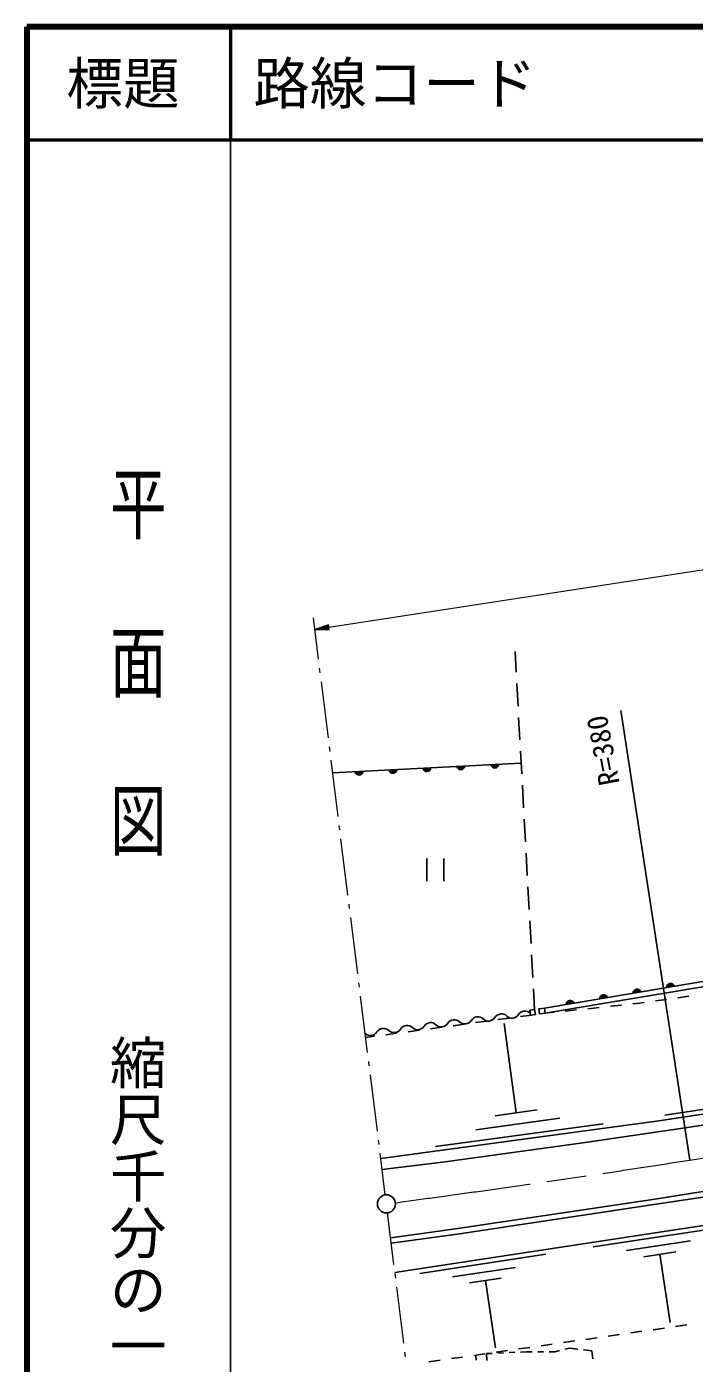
# Model space of a CAD drawing. Units: millimetres, scale not verified. Extents: x 40000 to 680000, y 20000 to 380000.
# Drawn here: x 40000 to 98938, y 261957 to 380000 of the extents above; entities that cross this region are included whole.
import ezdxf
from ezdxf.enums import TextEntityAlignment as Align

# ---------------------------------------------------------------- set-up
doc = ezdxf.new("R2010")
doc.units = ezdxf.units.MM
doc.header["$LTSCALE"] = 1000
doc.linetypes.add('CHAIN', pattern=[18.5, 12, -1.5, 3.5, -1.5])
for name, color, linetype, lineweight in [('M-BGD', 7, 'Continuous', 25), ('M-BGD-HTXT', 7, 'Continuous', 13), ('M-BMK', 2, 'CHAIN', 13), ('M-BMK-OTRS', 5, 'Continuous', 25), ('M-BMK-SRVR', 3, 'Continuous', 25), ('M-STR-HTXT', 7, 'Continuous', 13), ('M-TTL', 2, 'Continuous', 140), ('M-TTL-BAND', 7, 'Continuous', 25), ('M-TTL-LINE', 7, 'Continuous', 50)]:
    doc.layers.add(name, color=color, linetype=linetype, lineweight=lineweight)
doc.layers.add('M-TTL-TXT', color=7, linetype='Continuous')
doc.styles.add('@ＭＳ ゴシック', font='')
doc.styles.add('ＭＳ ゴシック', font='')
doc.styles.get('@ＭＳ ゴシック').set_extended_font_data('@MS Gothic')
doc.styles.get('ＭＳ ゴシック').set_extended_font_data('MS Gothic')

msp = doc.modelspace()

# ---------------------------------------------------------------- linework, layer by layer
at = {"layer": 'M-BGD'}
for p, q in [((83214, 322996), (83114, 324822)), ((83378, 320001), (83269, 321998)), ((83542, 317005), (83433, 319002)), ((83706, 314010), (83597, 316007)), ((67016, 314092), (83655, 314949)), ((83870, 311014), (83761, 313011)), ((84034, 308019), (83924, 310016)), ((84198, 305023), (84088, 307020)), ((75315, 306540), (75315, 304540)), ((76815, 306540), (76815, 304540)), ((84362, 302028), (84252, 304025)), ((84525, 299032), (84416, 301029)), ((128689, 300551), (85700, 293324)), ((128733, 300093), (85762, 292869)), ((84689, 296037), (84580, 298034)), ((84844, 293212), (84744, 295038)), ((96492, 294100), (95502, 293955)), ((98471, 294389), (97481, 294244)), ((85951, 292894), (85565, 292842)), ((86559, 292958), (85951, 292894)), ((88548, 293168), (87553, 293063)), ((90537, 293377), (89542, 293272)), ((92526, 293586), (91531, 293482)), ((94132, 293756), (93520, 293691)), ((94513, 293811), (94132, 293756)), ((76646, 291641), (75655, 291507)), ((78628, 291908), (77637, 291774)), ((80610, 292175), (79619, 292041)), ((82592, 292442), (81601, 292308)), ((83216, 284077), (82141, 291977)), ((84574, 292709), (83583, 292575)), ((70700, 290840), (69926, 290735)), ((72682, 291107), (71691, 290973)), ((74664, 291374), (73673, 291240)), ((110667, 286043), (96335, 283861)), ((87054, 283594), (79648, 282586)), ((85068, 284329), (81365, 283825)), ((90892, 283110), (76079, 281094)), ((89997, 272232), (101327, 273963)), ((92945, 271910), (98610, 272775)), ((74707, 269897), (85829, 271596)), ((94477, 271371), (97309, 271803)), ((95893, 271587), (96816, 265544)), ((77601, 269580), (83162, 270430)), ((79104, 269051), (81885, 269476)), ((80495, 269263), (81401, 263331)), ((91349, 264355), (92339, 264498)), ((93329, 264640), (94319, 264782)), ((95309, 264924), (96299, 265066)), ((97288, 265208), (97696, 265267)), ((97696, 265267), (98277, 265357)), ((83430, 263219), (84420, 263361)), ((85410, 263503), (86400, 263645)), ((87390, 263787), (88380, 263929)), ((87917, 263296), (87512, 263196)), ((88655, 263203), (87917, 263296)), ((89370, 264071), (90359, 264213)), ((75512, 262082), (76501, 262224)), ((77491, 262366), (78481, 262508)), ((79471, 262650), (80461, 262792)), ((79690, 262242), (79648, 262676)), ((81100, 262834), (80580, 262809)), ((80580, 262809), (80636, 262203)), ((81451, 262934), (82441, 263077)), ((82099, 262881), (81600, 262857)), ((83098, 262928), (82599, 262905)), ((84118, 262976), (83597, 262952)), ((84619, 262976), (84118, 262976)), ((85619, 262976), (85119, 262976)), ((86621, 262976), (86119, 262976)), ((87026, 263076), (86621, 262976)), ((89888, 263047), (89151, 263140)), ((89968, 262345), (89888, 263047))]:
    msp.add_line(p, q, dxfattribs=at)
for points in [[(72191, 272556), (78204, 273398), (95588, 276009), (108565, 277959), (114842, 278877), (132298, 281521), (143568, 283190), (152703, 284556), (155669, 285029), (197252, 291252), (218808, 294519), (224896, 295411), (274867, 302989), (278592, 303617), (283003, 304289), (289475, 304953), (298708, 305337), (304053, 305354), (307289, 305266), (315661, 304635), (319656, 304245), (324015, 303619), (326150, 303299)], [(221258, 292826), (143701, 280803), (99170, 274038), (72514, 269967)], [(71260, 280035), (95819, 283377), (122523, 287443), (131330, 288748)]]:
    msp.add_lwpolyline(points, dxfattribs=at)
for points in [[(84486, 292697), (84906, 292754), (84844, 293212), (84424, 293156)], [(85762, 292869), (85285, 292805), (85224, 293260), (85700, 293324)]]:
    msp.add_lwpolyline(points, close=True, dxfattribs=at)
for centre, radius, start, end in [((69341, 314266), 354, 191.74498, 354.15016), ((69341, 314266), 283, 193.96902, 351.92612), ((69341, 314266), 212, 197.71534, 348.17979), ((69341, 314266), 142, 205.42707, 340.46806), ((69341, 314266), 100, 215.74473, 330.1504), ((72337, 314420), 354, 191.74498, 354.15016), ((72337, 314420), 283, 193.96902, 351.92612), ((72337, 314420), 212, 197.71534, 348.17979), ((72337, 314420), 142, 205.42707, 340.46806), ((72337, 314420), 100, 215.74473, 330.1504), ((75333, 314574), 354, 191.74498, 354.15016), ((75333, 314574), 283, 193.96902, 351.92612), ((75333, 314574), 212, 197.71534, 348.17979), ((75333, 314574), 142, 205.42707, 340.46806), ((75333, 314574), 100, 215.74473, 330.1504), ((78329, 314729), 354, 191.74498, 354.15016), ((78329, 314729), 283, 193.96902, 351.92612), ((78329, 314729), 212, 197.71534, 348.17979), ((78329, 314729), 142, 205.42707, 340.46806), ((78329, 314729), 100, 215.74473, 330.1504), ((81325, 314883), 354, 191.74498, 354.15016), ((81325, 314883), 283, 193.96902, 351.92612), ((81325, 314883), 212, 197.71534, 348.17979), ((81325, 314883), 142, 205.42707, 340.46806), ((81325, 314883), 100, 215.74473, 330.1504), ((96849, 295143), 354, 18.34041, 180.74559), ((96849, 295143), 283, 20.56445, 178.52155), ((96849, 295143), 212, 24.31078, 174.77522), ((96849, 295143), 142, 32.02251, 167.06349), ((96849, 295143), 100, 42.34017, 156.74583), ((87974, 293651), 354, 18.34041, 180.74559), ((87974, 293651), 283, 20.56445, 178.52155), ((90932, 294148), 354, 18.34041, 180.74559), ((90932, 294148), 283, 20.56445, 178.52155), ((90932, 294148), 212, 24.31078, 174.77522), ((90932, 294148), 142, 32.02251, 167.06349), ((90932, 294148), 100, 42.34017, 156.74583), ((93891, 294646), 354, 18.34041, 180.74559), ((93891, 294646), 283, 20.56445, 178.52155), ((93891, 294646), 212, 24.31078, 174.77522), ((93891, 294646), 142, 32.02251, 167.06349), ((93891, 294646), 100, 42.34017, 156.74583), ((81909, 292140), 675, 46.04691, 147.97143), ((82847, 293112), 675, 226.04691, 327.97143), ((83992, 292396), 675, 46.04691, 147.97143), ((87974, 293651), 212, 24.31078, 174.77522), ((87974, 293651), 142, 32.02251, 167.06349), ((87974, 293651), 100, 42.34017, 156.74583), ((73579, 291115), 675, 46.04691, 147.97143), ((74516, 292088), 675, 226.04691, 327.97143), ((75661, 291371), 675, 46.04691, 147.97143), ((76599, 292344), 675, 226.04691, 327.97143), ((77744, 291628), 675, 46.04691, 147.97143), ((78682, 292600), 675, 226.04691, 327.97143), ((79827, 291884), 675, 46.04691, 147.97143), ((80764, 292856), 675, 226.04691, 327.97143), ((70351, 291576), 675, 226.04691, 327.97143), ((71496, 290859), 675, 46.04691, 147.97143), ((72434, 291832), 675, 226.04691, 327.97143)]:
    msp.add_arc(centre, radius, start, end, dxfattribs=at)
at = {"layer": 'M-BGD-HTXT'}
for p, q in [((65764, 324141), (65310, 327789)), ((65913, 322950), (65863, 323347)), ((66630, 317194), (66012, 322156)), ((66778, 316003), (66729, 316400)), ((67495, 310248), (66877, 315210)), ((67644, 309057), (67594, 309454)), ((68361, 303302), (67742, 308263)), ((68509, 302111), (68460, 302508)), ((69226, 296355), (68608, 301317)), ((69375, 295165), (69325, 295562)), ((70092, 289409), (69473, 294371)), ((70240, 288218), (70191, 288615)), ((70957, 282463), (70339, 287424)), ((71105, 281272), (71056, 281669)), ((71659, 276830), (71204, 280478)), ((72426, 270674), (71857, 275242)), ((72574, 269483), (72525, 269880)), ((73291, 263728), (72673, 268689)), ((73440, 262537), (73390, 262934))]:
    msp.add_line(p, q, dxfattribs=at)
at = {"layer": 'M-BMK'}
msp.add_line((98543, 279898), (170387, 291121), dxfattribs=at)
msp.add_arc((-87447, 1474893), 1209382, 277.60238, 278.84661, dxfattribs=at)
at = {"layer": 'M-BMK-OTRS'}
msp.add_line((98122, 282746), (131898, 287815), dxfattribs=at)
for points in [[(71381, 279058), (76944, 279741), (89089, 281414), (98122, 282746)], [(72133, 273025), (78067, 273846), (95451, 276456), (108412, 278511), (114665, 279457), (132133, 282079)]]:
    msp.add_lwpolyline(points, dxfattribs=at)
at = {"layer": 'M-BMK-SRVR'}
msp.add_line((98543, 279898), (92461, 319620), dxfattribs=at)
msp.add_circle((71758, 276036), 800, dxfattribs=at)
at = {"layer": 'M-STR-HTXT'}
for p, q in [((66671, 326968), (160600, 341440)), ((65436, 326778), (66633, 327215)), ((66663, 327017), (65675, 326865)), ((65915, 326953), (66656, 327067)), ((66648, 327116), (66154, 327040)), ((66394, 327128), (66641, 327166)), ((66709, 326721), (66633, 327215)), ((65436, 326778), (66671, 326968)), ((65436, 326778), (66709, 326721)), ((66679, 326918), (65690, 326766)), ((65945, 326755), (66686, 326869)), ((66694, 326820), (66200, 326744)), ((66454, 326732), (66702, 326770))]:
    msp.add_line(p, q, dxfattribs=at)
at = {"layer": 'M-TTL'}
for p, q in [((40000, 380000), (40000, 20000)), ((680000, 380000), (40000, 380000))]:
    msp.add_line(p, q, dxfattribs=at)
at = {"layer": 'M-TTL-BAND'}
msp.add_line((58000, 370000), (58000, 20000), dxfattribs=at)
at = {"layer": 'M-TTL-LINE'}
for p, q in [((58000, 380000), (58000, 370000)), ((40000, 370000), (680000, 370000))]:
    msp.add_line(p, q, dxfattribs=at)

# ---------------------------------------------------------------- texts
at = {"layer": 'M-BMK-SRVR', "style": 'ＭＳ ゴシック'}
msp.add_text('R=380', height=1833, rotation=100.795, dxfattribs=at).set_placement((91457, 313018), align=Align.MIDDLE_LEFT)
at = {"layer": 'M-TTL-BAND', "style": '@ＭＳ ゴシック', "width": 1.4}
msp.add_text('平  面  図', height=3666, rotation=270, dxfattribs=at).set_placement((49777, 306475), align=Align.MIDDLE_RIGHT)
at = {"layer": 'M-TTL-BAND', "style": '@ＭＳ ゴシック'}
msp.add_text('縮尺千分の一', height=3666, rotation=270, dxfattribs=at).set_placement((49777, 261030), align=Align.MIDDLE_RIGHT)
at = {"layer": 'M-TTL-TXT', "style": 'ＭＳ ゴシック'}
msp.add_text('標題', height=3666, dxfattribs=at).set_placement((48500, 375000), align=Align.MIDDLE_CENTER)
msp.add_text('路線コード', height=3666, dxfattribs=at).set_placement((60000, 375000), align=Align.MIDDLE_LEFT)

doc.saveas('drawing.dxf')
